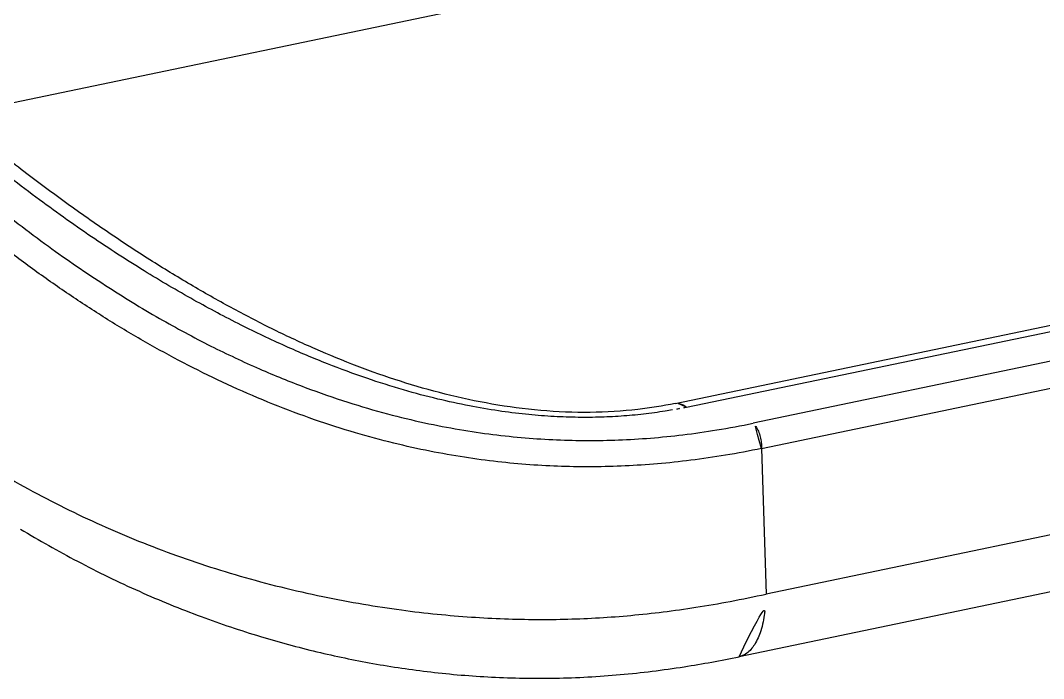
# Model space of a CAD drawing. Extents: x 16296660632 to 16296671741, y -37409619871 to -37409613952.
# Drawn here: x 16296666303.5 to 16296666572.7, y -37409615621.7 to -37409615448.6 of the extents above; entities that cross this region are included whole.
import ezdxf

# ---------------------------------------------------------------- set-up
doc = ezdxf.new("R2010")
doc.units = 0
doc.header["$LTSCALE"] = 10
doc.header["$MEASUREMENT"] = 0
doc.layers.get('0').update_dxf_attribs({"linetype": 'CONTINUOUS'})

msp = doc.modelspace()

# ---------------------------------------------------------------- linework, layer by layer
at = {"color": 9, "linetype": 'Continuous'}
for p, q in [((16296666589.86796, -37409615410.220848), (16296666285.95738, -37409615473.536789)), ((16296666773.60475, -37409615496.776619), (16296666496.246469, -37409615554.560722)), ((16296666498.506029, -37409615561.178146), (16296666775.864719, -37409615503.393951)), ((16296666772.976839, -37409615542.539749), (16296666499.67671, -37409615599.478394)), ((16296666475.751921, -37409615549.354797), (16296666475.751841, -37409615549.354813)), ((16296666498.506029, -37409615561.178146), (16296666499.67671, -37409615599.478394)), ((16296666492.587561, -37409615615.962013), (16296666492.59683, -37409615615.960083))]:
    msp.add_line(p, q, dxfattribs=at)
at = {"color": 7, "linetype": 'Continuous'}
for p, q in [((16296666475.75042, -37409615549.35511), (16296666772.65629, -37409615487.498512)), ((16296666478.754351, -37409615550.346786), (16296666775.660219, -37409615488.490189)), ((16296666765.89221, -37409615559.02243), (16296666492.59186, -37409615615.961121))]:
    msp.add_line(p, q, dxfattribs=at)
at = {"color": 9, "linetype": 'Continuous'}
for points, start_tangent, end_tangent in [([(16296666475.03636, -37409615551.061058), (16296666473.15428, -37409615551.377571), (16296666467.41544, -37409615552.162827), (16296666461.545429, -37409615552.697456), (16296666455.556919, -37409615552.976967), (16296666449.437519, -37409615552.997887), (16296666443.08556, -37409615552.74868), (16296666436.392179, -37409615552.199348), (16296666429.268221, -37409615551.303833), (16296666421.609249, -37409615549.996964), (16296666413.308081, -37409615548.193153), (16296666404.308929, -37409615545.800331), (16296666394.62645, -37409615542.738457), (16296666384.28076, -37409615538.932007), (16296666373.25412, -37409615534.292397), (16296666361.543579, -37409615528.733063), (16296666349.14295, -37409615522.160683), (16296666336.0317, -37409615514.462723), (16296666322.193371, -37409615505.507668), (16296666307.587959, -37409615495.111862), (16296666292.19792, -37409615483.045433), (16296666276.057619, -37409615469.023422)], (-0.984844577, -0.1734392089), (-0.7374446009, 0.6754076256)), ([(16296666295.167561, -37409615495.961014), (16296666310.876829, -37409615508.022324), (16296666325.83872, -37409615518.292229), (16296666340.08563, -37409615526.979317), (16296666353.61385, -37409615534.251587), (16296666366.39422, -37409615540.254997), (16296666378.41073, -37409615545.136482), (16296666389.642361, -37409615549.034218), (16296666400.075769, -37409615552.082207), (16296666409.841261, -37409615554.436058), (16296666419.03153, -37409615556.212463), (16296666427.807871, -37409615557.511253), (16296666436.305531, -37409615558.401382), (16296666444.56683, -37409615558.920143), (16296666452.705191, -37409615559.098717), (16296666460.884109, -37409615558.949043), (16296666469.23304, -37409615558.456413), (16296666477.79772, -37409615557.599854), (16296666486.728029, -37409615556.33049), (16296666496.246469, -37409615554.560722)], (0.7771295462, -0.6293406616), (0.9789791966, 0.203960125)), ([(16296666498.506029, -37409615561.178146), (16296666488.972589, -37409615562.978653), (16296666479.86166, -37409615564.313583), (16296666471.096821, -37409615565.238876), (16296666462.570049, -37409615565.797989), (16296666454.184999, -37409615566.017326), (16296666445.878519, -37409615565.908699), (16296666437.54759, -37409615565.471489), (16296666429.07048, -37409615564.687408), (16296666420.333031, -37409615563.518433), (16296666411.2507, -37409615561.913277), (16296666401.727171, -37409615559.800507), (16296666391.627251, -37409615557.07621), (16296666380.87949, -37409615553.626701), (16296666369.91707, -37409615549.519203), (16296666359.27702, -37409615544.958801), (16296666348.955391, -37409615539.990471), (16296666338.871281, -37409615534.614342), (16296666328.98299, -37409615528.837219), (16296666319.24633, -37409615522.655724), (16296666309.65349, -37409615516.083099), (16296666300.172609, -37409615509.112846), (16296666290.724701, -37409615501.693878)], (-0.9785199417, -0.2061521856), (-0.7769240772, 0.6295942965)), ([(16296666476.90303, -37409615550.71743), (16296666475.03636, -37409615551.061058)], (-0.9820402161, -0.1886717094), (-0.984844577, -0.173439209)), ([(16296666478.75452, -37409615550.346977), (16296666476.831591, -37409615549.360039), (16296666475.754709, -37409615549.368973)], (-0.777122062, 0.6293499033), (-0.9811011836, -0.1934953942)), ([(16296666478.754351, -37409615550.346786), (16296666476.90303, -37409615550.71743)], (-0.978978687, -0.203962571), (-0.9820402161, -0.1886717094)), ([(16296666498.506241, -37409615561.178101), (16296666498.421551, -37409615559.653809), (16296666498.127081, -37409615558.126831), (16296666497.63814, -37409615556.662498), (16296666496.9893, -37409615555.418137), (16296666496.246469, -37409615554.560722)], (0.0221674997, 0.9997542708), (-0.7771459615, 0.629320391)), ([(16296666292.639681, -37409615564.350441), (16296666302.041109, -37409615569.889557), (16296666311.53673, -37409615575.00222), (16296666321.15023, -37409615579.708679), (16296666330.901409, -37409615584.02346), (16296666340.8162, -37409615587.960213), (16296666350.930241, -37409615591.531914), (16296666361.29315, -37409615594.74958), (16296666371.97489, -37409615597.620956), (16296666383.047041, -37409615600.143021), (16296666393.738871, -37409615602.154099), (16296666403.71653, -37409615603.666603), (16296666413.164989, -37409615604.773567), (16296666422.145849, -37409615605.533531), (16296666430.808889, -37409615605.989899), (16296666439.2439, -37409615606.163651), (16296666447.55496, -37409615606.072121), (16296666455.825159, -37409615605.714462), (16296666464.125469, -37409615605.084618), (16296666472.55295, -37409615604.175957), (16296666481.225161, -37409615602.960381), (16296666490.239611, -37409615601.40593), (16296666499.676611, -37409615599.478416)], (0.8519869949, -0.523562948), (0.9764139752, 0.2159068063)), ([(16296666492.595539, -37409615615.954147), (16296666494.273849, -37409615615.271156), (16296666496.402901, -37409615613.137489), (16296666498.08721, -37409615609.68454), (16296666499.203541, -37409615605.065079), (16296666499.67654, -37409615599.478416)], (0.9773377812, 0.2116857611), (0.0221674099, 0.9997542728))]:
    msp.add_spline(points, degree=3, dxfattribs=dict(at, start_tangent=start_tangent, end_tangent=end_tangent))
at = {"color": 7, "linetype": 'Continuous'}
for points, start_tangent, end_tangent in [([(16296666475.751909, -37409615549.354736), (16296666465.93417, -37409615550.93351), (16296666453.433741, -37409615551.705528), (16296666440.37245, -37409615551.195869), (16296666427.534439, -37409615549.512894), (16296666415.229139, -37409615546.891037), (16296666403.450979, -37409615543.524429), (16296666392.106371, -37409615539.542618), (16296666381.08112, -37409615535.021606), (16296666370.27022, -37409615530.001602), (16296666359.57719, -37409615524.495216), (16296666348.91979, -37409615518.497322), (16296666338.22156, -37409615511.985863), (16296666327.413389, -37409615504.925758), (16296666316.42408, -37409615497.264557), (16296666305.169901, -37409615488.923798), (16296666293.57461, -37409615479.811302), (16296666282.34519, -37409615470.485863)], (-0.9789805997, -0.2039533902), (-0.7611419536, 0.648585327)), ([(16296666303.509159, -37409615582.388443), (16296666318.52331, -37409615590.871193), (16296666334.783751, -37409615598.76767), (16296666351.04442, -37409615605.401268), (16296666366.629801, -37409615610.637863), (16296666381.488609, -37409615614.654213), (16296666396.2054, -37409615617.725487), (16296666411.4286, -37409615619.97287), (16296666427.452801, -37409615621.321213), (16296666444.21994, -37409615621.59977), (16296666461.32439, -37409615620.672981), (16296666478.122601, -37409615618.601753), (16296666492.58971, -37409615615.961517)], (0.8557121012, -0.5174522199), (0.9789803938, 0.2039543784))]:
    msp.add_spline(points, degree=3, dxfattribs=dict(at, start_tangent=start_tangent, end_tangent=end_tangent))

doc.saveas('drawing.dxf')
